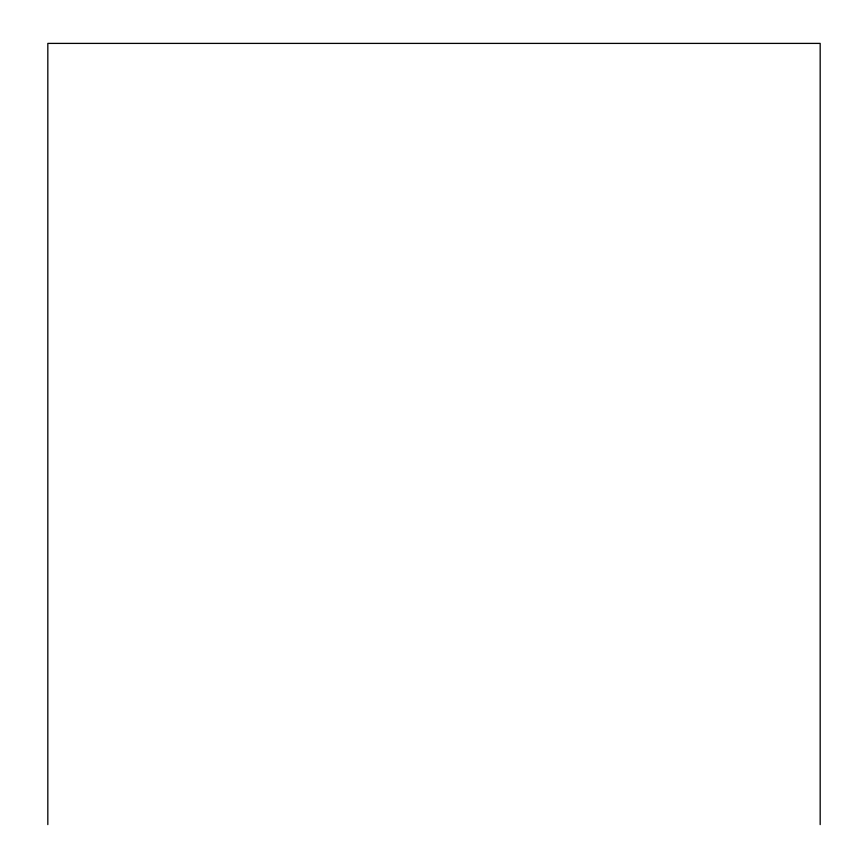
<?xml version="1.0" encoding="UTF-8"?>
<svg xmlns="http://www.w3.org/2000/svg" width="868" height="868" viewBox="0 0 868 868"><rect width="100%" height="100%" fill="white"/><g stroke="black" fill="none" stroke-linecap="round" stroke-linejoin="round"><path stroke-width="1.3" d="M820.173 824.6L820.173 43.4L47.827 43.4L47.827 824.6"/></g></svg>
